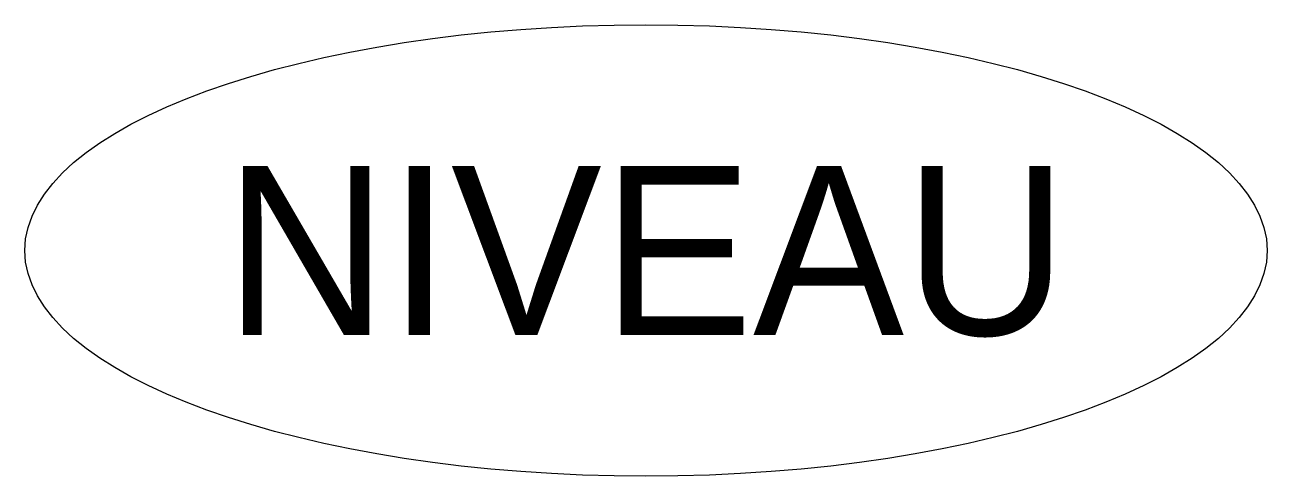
# Model space of a CAD drawing. Header units: millimetres. Extents: x -11 to 11, y -4 to 4.
import ezdxf
from ezdxf.enums import TextEntityAlignment as Align

# ---------------------------------------------------------------- set-up
doc = ezdxf.new("R2010")
doc.units = ezdxf.units.MM

msp = doc.modelspace()

# ---------------------------------------------------------------- linework, layer by layer
at = {"transparency": 33554687}
msp.add_ellipse((0, 0), major_axis=(11, 0), ratio=0.363636, dxfattribs=at)

# ---------------------------------------------------------------- texts
at = {"color": 2, "transparency": 33554687}
msp.add_attdef('NIVEAU', text='+0.000', height=3, dxfattribs=at).set_placement((0, 0), align=Align.MIDDLE_CENTER)

doc.saveas('drawing.dxf')
